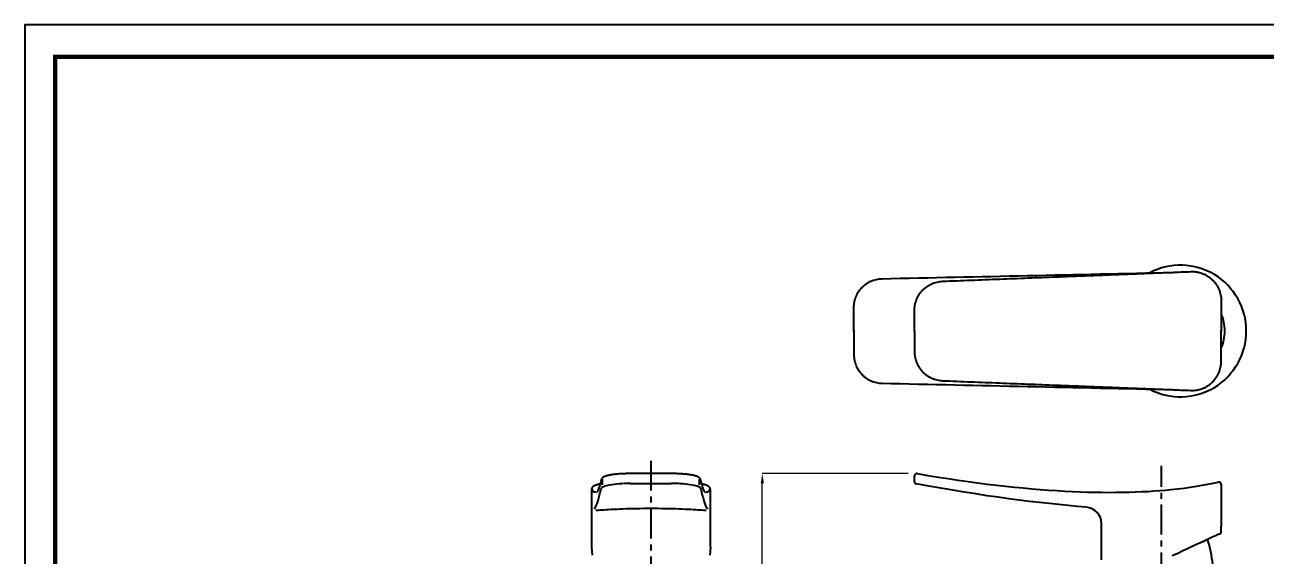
# Model space of a CAD drawing. Extents: x 0 to 790, y 0 to 579.
# Drawn here: x 0 to 518, y 357 to 579 of the extents above; entities that cross this region are included whole.
import ezdxf

# ---------------------------------------------------------------- set-up
doc = ezdxf.new("R2010")
doc.units = 0
doc.header["$LTSCALE"] = 10
doc.header["$MEASUREMENT"] = 0
doc.header["$PDMODE"] = 3
doc.header["$PDSIZE"] = -10
doc.linetypes.add('CENTER', pattern=[2, 1.25, -0.25, 0.25, -0.25])
doc.layers.get('0').update_dxf_attribs({"linetype": 'CONTINUOUS'})
doc.layers.get('DEFPOINTS').update_dxf_attribs({"linetype": 'CONTINUOUS'})
doc.layers.add('1', color=7, linetype='CONTINUOUS')
doc.styles.add('Daelim Dimension', font='')
doc.styles.get('Daelim Dimension').set_extended_font_data('NanumGothic')
doc.dimstyles.new('DEFAULT', dxfattribs={"dimscale": 2, "dimtxt": 2, "dimasz": 2, "dimexe": 0, "dimexo": 2, "dimgap": 1, "dimtad": 1, "dimdec": 1, "dimzin": 9, "dimdsep": 46, "dimtxsty": 'Daelim Dimension', "dimcen": 0.5, "dimclrd": 252, "dimclre": 252, "dimclrt": 3, "dimadec": 1, "dimazin": 0, "dimtfac": 1, "dimtdec": 1, "dimtix": 1, "dimtmove": 0, "dimatfit": 3, "dimfxl": 1, "dimtolj": 1, "dimtzin": 1, "dimlwd": 9, "dimlwe": 9, "dimarcsym": 0})

# ---------------------------------------------------------------- blocks, each defined once
blk = doc.blocks.new('*D6')
at = {"color": 5, "lineweight": 9, "ltscale": 0.5, "transparency": 16777216}
for p, q in [((369.22, 391.11), (308.27, 391.11)), ((308.27, 247.15), (308.27, 387.11)), ((446.06, 243.15), (308.27, 243.15))]:
    blk.add_line(p, q, dxfattribs=at)
at = {"color": 5, "ltscale": 0.5, "transparency": 16777216}
for points in [[(307.6, 387.11), (308.93, 387.11), (308.27, 391.11)], [(307.6, 247.15), (308.93, 247.15), (308.27, 243.15)]]:
    blk.add_solid(points, dxfattribs=at)
at = {"layer": 'DEFPOINTS', "color": 0, "ltscale": 0.5, "transparency": 16777216}
for p in [(308.27, 391.11), (373.22, 391.11), (450.06, 243.15)]:
    blk.add_point(p, dxfattribs=at)
at = {"color": 7, "ltscale": 0.5, "transparency": 16777216, "insert": (300.82, 317.13), "char_height": 10, "attachment_point": 5, "rotation": 90, "style": 'Daelim Dimension'}
blk.add_mtext('\\A1;148', dxfattribs=at)

msp = doc.modelspace()

# ---------------------------------------------------------------- linework, layer by layer
for p, q in [((500.06, 463.4), (500.06, 450.56)), ((371.86, 450.56), (371.86, 459.35)), ((371.86, 450.95), (371.86, 442.15)), ((500.06, 438.11), (500.06, 450.95)), ((270.31, 391.15), (253.11, 391.15)), ((371.86, 387.84), (371.86, 390.15)), ((236.87, 384.53), (236.87, 360.58)), ((241.38, 388.8), (241.38, 386.37)), ((253.11, 387.01), (270.31, 387.01)), ((282.04, 386.37), (282.04, 388.8)), ((286.56, 360.58), (286.56, 384.53)), ((500.06, 386.61), (500.06, 372.15)), ((450.06, 355.15), (450.06, 370.14)), ((500.06, 372.15), (500.06, 369.2)), ((500.06, 366.27), (500.06, 369.2)), ((499.08, 365.82), (500.06, 366.27)), ((236.88, 360.36), (237.15, 357.02)), ((286.55, 360.36), (286.27, 357.02))]:
    msp.add_line(p, q)
at = {"color": 1, "linetype": 'CENTER'}
for p, q in [((261.71, 396.53), (261.71, 201.22)), ((475.06, 345.65), (475.06, 394.39))]:
    msp.add_line(p, q, dxfattribs=at)
at = {"ltscale": 0.5}
msp.add_lwpolyline([(0, 0), (789.88, 0), (789.88, 578.76), (0, 578.76)], close=True, dxfattribs=at)
at = {"color": 5, "linetype": 'ByBlock', "lineweight": 200, "const_width": 1.82}
msp.add_lwpolyline([(12.7, 24.78), (777.1, 24.78), (777.1, 565.32), (12.7, 565.32)], close=True, dxfattribs=at)
for centre, radius, start, end in [((483.06, 450.75), 27.5, 0, 117.8625), ((483.06, 450.75), 18.5, 360, 22.8977), ((483.06, 450.75), 27.5, 242.1375, 0), ((483.06, 450.75), 18.5, 337.1023, 0), ((372.86, 390.15), 1, 80.212, 180), ((372.86, 387.84), 1, 180, 259.449), ((499.06, 386.61), 1, 0, 102.9342), ((443.06, 370.14), 7, 0, 85.4278), ((446.81, 348.15), 50, 5.739, 18.0174)]:
    msp.add_arc(centre, radius, start, end)
for centre, major_axis, ratio, start_param, end_param in [((241.92, 388.39), (-0.97, 0.243), 0.987349, 6.245055, 6.277724), ((281.5, 388.39), (-0.97, -0.243), 0.987349, 3.147594, 3.188196), ((249.07, 360.58), (12.2, 0), 0.466308, 3.141587, 3.180548), ((274.36, 360.58), (12.2, 0), 0.466308, 6.24423, 6.283191)]:
    msp.add_ellipse(centre, major_axis=major_axis, ratio=ratio, start_param=start_param, end_param=end_param)
for points, knots in [([(346.56, 460.61), (346.56, 461), (346.6, 461.78), (346.71, 462.55), (346.79, 462.98), (346.8, 463.03), (346.82, 463.13), (346.85, 463.27), (346.93, 463.6), (347.01, 463.88), (347.18, 464.43), (347.3, 464.8), (347.6, 465.51), (347.76, 465.86), (348.03, 466.38), (348.12, 466.54), (348.25, 466.76), (348.27, 466.8), (348.32, 466.88), (348.4, 467), (348.48, 467.13), (348.75, 467.53), (348.97, 467.84), (349.46, 468.44), (349.71, 468.73), (350.25, 469.28), (350.54, 469.55), (350.87, 469.83), (350.91, 469.86), (350.99, 469.92), (351.1, 470.02), (351.37, 470.22), (351.6, 470.39), (352.08, 470.72), (352.41, 470.93), (353.08, 471.3), (353.43, 471.47), (353.96, 471.7), (354.14, 471.77), (354.42, 471.88), (354.51, 471.91), (354.69, 471.97), (354.78, 472.01), (355.25, 472.15), (355.62, 472.25), (356.37, 472.42), (356.75, 472.48), (357.52, 472.57), (357.91, 472.6), (358.3, 472.61)], [0, 0, 0, 0, 0.0625, 0.125, 0.125, 0.132812, 0.132812, 0.140625, 0.15625, 0.1875, 0.1875, 0.25, 0.25, 0.3125, 0.3125, 0.34375, 0.34375, 0.351562, 0.351562, 0.359375, 0.375, 0.375, 0.4375, 0.4375, 0.5, 0.5, 0.5625, 0.5625, 0.570312, 0.570312, 0.578125, 0.59375, 0.625, 0.625, 0.6875, 0.6875, 0.75, 0.75, 0.78125, 0.78125, 0.796875, 0.796875, 0.8125, 0.8125, 0.875, 0.875, 0.9375, 0.9375, 1, 1, 1, 1]), ([(383.58, 471.55), (387.54, 471.7), (391.5, 471.85), (399.43, 472.16), (403.4, 472.32), (411.33, 472.63), (415.3, 472.78), (423.25, 473.09), (427.22, 473.25), (433.19, 473.48), (435.18, 473.56), (439.16, 473.71), (441.15, 473.79), (445.14, 473.94), (447.13, 474.02), (451.12, 474.18), (453.11, 474.26), (457.11, 474.41), (459.1, 474.49), (463.1, 474.64), (465.1, 474.72), (469.1, 474.88), (471.1, 474.96), (475.11, 475.11), (477.11, 475.19), (479.12, 475.27)], [0, 0, 0, 0, 0.125, 0.125, 0.25, 0.25, 0.375, 0.375, 0.5, 0.5, 0.5625, 0.5625, 0.625, 0.625, 0.6875, 0.6875, 0.75, 0.75, 0.8125, 0.8125, 0.875, 0.875, 0.9375, 0.9375, 1, 1, 1, 1]), ([(479.12, 475.27), (480.5, 475.32), (481.88, 475.38), (484.63, 475.48), (486.01, 475.54), (487.38, 475.59)], [0, 0, 0, 0, 0.5, 0.5, 1, 1, 1, 1]), ([(487.38, 475.59), (487.79, 475.61), (488.2, 475.6), (489.02, 475.55), (489.42, 475.51), (490.03, 475.41), (490.23, 475.37), (490.53, 475.3), (490.63, 475.28), (490.83, 475.23), (490.93, 475.21), (491.42, 475.07), (491.81, 474.95), (492.57, 474.66), (492.94, 474.5), (493.67, 474.14), (494.02, 473.94), (494.46, 473.66), (494.54, 473.61), (494.71, 473.49), (494.97, 473.32), (495.21, 473.14), (495.69, 472.76), (496, 472.49), (496.59, 471.93), (496.87, 471.64), (497.2, 471.25), (497.3, 471.13), (497.39, 471.01), (497.46, 470.93), (497.49, 470.89), (497.65, 470.68), (497.77, 470.52), (498.12, 470.01), (498.55, 469.32), (498.91, 468.58), (499.15, 468.02), (499.23, 467.83), (499.32, 467.58), (499.34, 467.53), (499.37, 467.44), (499.39, 467.39), (499.44, 467.24), (499.47, 467.14), (499.62, 466.65), (499.73, 466.25), (499.89, 465.45), (499.95, 465.04), (500.04, 464.23), (500.06, 463.82), (500.06, 463.4)], [0, 0, 0, 0, 0.0625, 0.0625, 0.125, 0.125, 0.15625, 0.15625, 0.171875, 0.171875, 0.1875, 0.1875, 0.25, 0.25, 0.3125, 0.3125, 0.375, 0.375, 0.390625, 0.390625, 0.40625, 0.4375, 0.4375, 0.5, 0.5, 0.5625, 0.5625, 0.578125, 0.585937, 0.585937, 0.59375, 0.59375, 0.625, 0.625, 0.6875, 0.75, 0.75, 0.78125, 0.78125, 0.789062, 0.789062, 0.796875, 0.796875, 0.8125, 0.8125, 0.875, 0.875, 0.9375, 0.9375, 1, 1, 1, 1]), ([(371.86, 459.35), (371.86, 459.75), (371.88, 460.14), (371.93, 460.73), (371.96, 460.93), (372, 461.22), (372.02, 461.32), (372.05, 461.51), (372.07, 461.61), (372.16, 462.09), (372.26, 462.47), (372.48, 463.22), (372.61, 463.58), (372.9, 464.3), (373.06, 464.66), (373.29, 465.09), (373.34, 465.18), (373.41, 465.31), (373.43, 465.35), (373.48, 465.44), (373.6, 465.65), (373.73, 465.86), (374.05, 466.35), (374.51, 466.97), (375.02, 467.56), (375.42, 467.98), (375.56, 468.11), (375.78, 468.31), (375.85, 468.38), (375.96, 468.48), (375.99, 468.51), (376.07, 468.57), (376.4, 468.86), (376.75, 469.13), (377.38, 469.57), (377.71, 469.78), (378.38, 470.16), (378.73, 470.33), (379.17, 470.53), (379.3, 470.59), (379.44, 470.65), (379.53, 470.68), (379.58, 470.7), (379.8, 470.79), (379.99, 470.86), (380.54, 471.04), (380.91, 471.15), (381.66, 471.32), (382.04, 471.39), (382.81, 471.5), (383.19, 471.53), (383.58, 471.55)], [0, 0, 0, 0, 0.0625, 0.0625, 0.09375, 0.09375, 0.109375, 0.109375, 0.125, 0.125, 0.1875, 0.1875, 0.25, 0.25, 0.3125, 0.3125, 0.328125, 0.328125, 0.335938, 0.335938, 0.34375, 0.375, 0.375, 0.4375, 0.5, 0.5, 0.53125, 0.53125, 0.546875, 0.546875, 0.554688, 0.554688, 0.5625, 0.625, 0.625, 0.6875, 0.6875, 0.75, 0.75, 0.765625, 0.773438, 0.773438, 0.78125, 0.78125, 0.8125, 0.8125, 0.875, 0.875, 0.9375, 0.9375, 1, 1, 1, 1]), ([(487.38, 425.92), (487.79, 425.9), (488.2, 425.91), (489.02, 425.96), (489.42, 426), (490.03, 426.1), (490.23, 426.14), (490.53, 426.2), (490.63, 426.23), (490.83, 426.28), (490.93, 426.3), (491.42, 426.43), (491.81, 426.56), (492.57, 426.85), (492.94, 427.01), (493.67, 427.37), (494.02, 427.57), (494.46, 427.85), (494.54, 427.9), (494.71, 428.02), (494.97, 428.19), (495.21, 428.37), (495.69, 428.75), (496, 429.01), (496.59, 429.58), (496.87, 429.87), (497.2, 430.26), (497.3, 430.38), (497.39, 430.5), (497.46, 430.58), (497.49, 430.62), (497.65, 430.83), (497.77, 430.99), (498.12, 431.5), (498.55, 432.19), (498.91, 432.93), (499.15, 433.49), (499.23, 433.68), (499.32, 433.93), (499.34, 433.97), (499.37, 434.07), (499.39, 434.12), (499.44, 434.27), (499.47, 434.37), (499.62, 434.86), (499.73, 435.26), (499.89, 436.06), (499.95, 436.46), (500.04, 437.28), (500.06, 437.69), (500.06, 438.11)], [0, 0, 0, 0, 0.0625, 0.0625, 0.125, 0.125, 0.15625, 0.15625, 0.171875, 0.171875, 0.1875, 0.1875, 0.25, 0.25, 0.3125, 0.3125, 0.375, 0.375, 0.390625, 0.390625, 0.40625, 0.4375, 0.4375, 0.5, 0.5, 0.5625, 0.5625, 0.578125, 0.585937, 0.585937, 0.59375, 0.59375, 0.625, 0.625, 0.6875, 0.75, 0.75, 0.78125, 0.78125, 0.789062, 0.789062, 0.796875, 0.796875, 0.8125, 0.8125, 0.875, 0.875, 0.9375, 0.9375, 1, 1, 1, 1]), ([(479.12, 426.24), (480.5, 426.19), (481.88, 426.13), (484.63, 426.03), (486.01, 425.97), (487.38, 425.92)], [0, 0, 0, 0, 0.5, 0.5, 1, 1, 1, 1]), ([(253.11, 391.15), (252.87, 391.15), (252.3, 391.14), (251.38, 391.12), (250.36, 391.09), (249.36, 391.04), (248.39, 390.97), (247.46, 390.89), (246.58, 390.8), (245.75, 390.7), (244.99, 390.58), (244.3, 390.45), (243.66, 390.31), (243.08, 390.16), (242.55, 389.98), (242.06, 389.78), (241.68, 389.57), (241.38, 389.33), (241.18, 389.09), (241.04, 388.86), (241, 388.71), (240.99, 388.66)], [0, 0, 0, 0, 0.039911, 0.097467, 0.155524, 0.2139, 0.272378, 0.330705, 0.388732, 0.446396, 0.503727, 0.56007, 0.617658, 0.676836, 0.738099, 0.802384, 0.871527, 0.915305, 0.952241, 0.985468, 1, 1, 1, 1]), ([(282.44, 388.67), (282.44, 388.67), (282.42, 388.78), (282.31, 388.97), (282.14, 389.22), (281.92, 389.43), (281.63, 389.63), (281.25, 389.83), (280.77, 390.02), (280.2, 390.2), (279.58, 390.35), (278.89, 390.5), (278.16, 390.62), (277.37, 390.74), (276.54, 390.84), (275.66, 390.92), (274.72, 391), (273.75, 391.06), (272.74, 391.1), (271.71, 391.13), (270.9, 391.15), (270.43, 391.15), (270.31, 391.15)], [0, 0, 0, 0, 0.001369, 0.033246, 0.066614, 0.104067, 0.14928, 0.207197, 0.277172, 0.336712, 0.399479, 0.459699, 0.518117, 0.57452, 0.63124, 0.688434, 0.746144, 0.804302, 0.862763, 0.921317, 0.97969, 1, 1, 1, 1]), ([(240.45, 386.78), (240.26, 386.74), (239.86, 386.64), (239.29, 386.48), (238.74, 386.31), (238.24, 386.11), (237.82, 385.89), (237.49, 385.67), (237.25, 385.44), (237.07, 385.19), (236.94, 384.9), (236.89, 384.67), (236.9, 384.54), (236.9, 384.52)], [0, 0, 0, 0, 0.096656, 0.213952, 0.335034, 0.461177, 0.595016, 0.708479, 0.790655, 0.861681, 0.926507, 0.988571, 1, 1, 1, 1]), ([(238.7, 383.56), (238.48, 383.34), (238.26, 383.25), (237.83, 383.38), (237.62, 383.59), (237.41, 384), (237.39, 384.02), (237.38, 384.04)], [0, 0, 0, 0, 0.500595, 0.500595, 0.976683, 0.976683, 1, 1, 1, 1]), ([(238.09, 376.27), (238.92, 377.42), (239.74, 379.96), (240.68, 383.83), (240.8, 384.36), (240.92, 384.91)], [0, 0, 0, 0, 0.867686, 0.867686, 1, 1, 1, 1]), ([(240.95, 388.63), (240.88, 388.33), (240.71, 387.68), (240.45, 386.76), (240.19, 385.89), (239.93, 385.14), (239.7, 384.54), (239.49, 384.07), (239.32, 383.72), (239.17, 383.47), (239.05, 383.31), (238.99, 383.24), (238.97, 383.23), (238.97, 383.23)], [0, 0, 0, 0, 0.096507, 0.217354, 0.33423, 0.447229, 0.556343, 0.648215, 0.733725, 0.812854, 0.88563, 0.952539, 1, 1, 1, 1]), ([(253.11, 387.01), (251.52, 387.01), (249.91, 386.95), (246.95, 386.72), (245.6, 386.56), (243.33, 386.14), (242.44, 385.9), (241.3, 385.4), (240.99, 385.16), (240.92, 384.91)], [0, 0, 0, 0, 0.256254, 0.256254, 0.513591, 0.513591, 0.770928, 0.770928, 1, 1, 1, 1]), ([(282.5, 384.91), (282.44, 385.15), (282.13, 385.4), (280.99, 385.89), (280.09, 386.14), (277.85, 386.55), (276.49, 386.72), (274.28, 386.89), (273.49, 386.94), (271.92, 387), (271.13, 387.01), (270.32, 387.01), (270.31, 387.01), (270.31, 387.01)], [0, 0, 0, 0, 0.228939, 0.228939, 0.485845, 0.485845, 0.742751, 0.742751, 0.871204, 0.871204, 0.999657, 0.999657, 1, 1, 1, 1]), ([(284.45, 383.23), (284.45, 383.23), (284.44, 383.24), (284.38, 383.3), (284.27, 383.44), (284.13, 383.67), (283.96, 384), (283.77, 384.43), (283.56, 384.97), (283.32, 385.63), (283.08, 386.4), (282.82, 387.3), (282.62, 388.05), (282.5, 388.52), (282.47, 388.63)], [0, 0, 0, 0, 0.040263, 0.10613, 0.176678, 0.253372, 0.336621, 0.426472, 0.52296, 0.62634, 0.736592, 0.848391, 0.963837, 1, 1, 1, 1]), ([(282.5, 384.91), (282.62, 384.36), (282.75, 383.83), (283.28, 381.63), (283.69, 380.15), (284.51, 377.76), (284.92, 376.84), (285.33, 376.27)], [0, 0, 0, 0, 0.132736, 0.132736, 0.569151, 0.569151, 1, 1, 1, 1]), ([(286.52, 384.52), (286.52, 384.54), (286.54, 384.67), (286.48, 384.91), (286.36, 385.19), (286.19, 385.42), (285.97, 385.63), (285.69, 385.84), (285.32, 386.04), (284.86, 386.24), (284.32, 386.43), (283.71, 386.6), (283.24, 386.72), (282.99, 386.78), (282.97, 386.78)], [0, 0, 0, 0, 0.010936, 0.074987, 0.138427, 0.205517, 0.281712, 0.374979, 0.495996, 0.623832, 0.744178, 0.871069, 0.992683, 1, 1, 1, 1]), ([(286.04, 384.04), (286.02, 384.01), (286.01, 383.99), (285.79, 383.57), (285.58, 383.37), (285.15, 383.26), (284.94, 383.35), (284.73, 383.56)], [0, 0, 0, 0, 0.032184, 0.032184, 0.508485, 0.508485, 1, 1, 1, 1]), ([(238.67, 375.8), (239.31, 375.86), (240.17, 375.93), (242.34, 376.07), (243.62, 376.15), (246.54, 376.3), (248.2, 376.37), (251.73, 376.5), (253.64, 376.55), (257.61, 376.62), (259.64, 376.64), (263.77, 376.64), (265.82, 376.62), (269.78, 376.55), (271.7, 376.5), (275.24, 376.37), (276.9, 376.3), (279.82, 376.15), (281.1, 376.07), (283.27, 375.92), (284.13, 375.86), (284.77, 375.8)], [0, 0, 0, 0, 0.099692, 0.099692, 0.199771, 0.199771, 0.29985, 0.29985, 0.39993, 0.39993, 0.500009, 0.500009, 0.600089, 0.600089, 0.700168, 0.700168, 0.800247, 0.800247, 0.900327, 0.900327, 1, 1, 1, 1]), ([(499.09, 365.82), (499.09, 365.82), (499, 365.78), (498.84, 365.7), (498.68, 365.63), (498.44, 365.52), (498.13, 365.37), (497.51, 365.08), (496.64, 364.68), (495.52, 364.16), (495.14, 363.98), (494.74, 363.79), (494.33, 363.6), (490.75, 361.93), (485.75, 359.6), (479.64, 356.75)], [0, 0, 0, 0, 0.212568, 0.212568, 0.212568, 0.425136, 0.425136, 0.425136, 0.850272, 0.850272, 0.850272, 1, 1, 1, 2.281892, 2.281892, 2.281892, 2.281892])]:
    msp.add_open_spline(points, degree=3, knots=knots)
for points in [[(358.3, 472.61), (398.84, 473.49), (439.38, 474.38), (479.92, 475.26)], [(346.56, 450.56), (346.56, 453.91), (346.56, 457.26), (346.56, 460.61)], [(346.56, 450.95), (346.56, 447.6), (346.56, 444.25), (346.56, 440.9)], [(373.03, 391.14), (420.23, 382.99), (454.81, 382.05), (479.06, 384.46)], [(236.87, 384.52), (236.87, 384.52), (236.87, 384.53), (236.87, 384.53)], [(237.38, 384.04), (237.26, 384.28), (237.14, 384.59), (237.02, 384.97)], [(237.09, 385.21), (237.12, 385.2), (237.14, 385.18), (237.17, 385.16)], [(286.4, 384.98), (286.28, 384.59), (286.16, 384.28), (286.04, 384.04)], [(443.62, 377.12), (424.05, 378.68), (400.56, 381.67), (372.67, 386.86)], [(479.06, 384.46), (486.64, 385.21), (493.2, 386.3), (498.83, 387.59)]]:
    msp.add_open_spline(points, degree=3)
at = {"layer": '1'}
for points, knots in [([(346.56, 440.9), (346.56, 440.51), (346.6, 439.73), (346.71, 438.96), (346.79, 438.53), (346.8, 438.48), (346.82, 438.38), (346.85, 438.24), (346.93, 437.91), (347.01, 437.63), (347.18, 437.07), (347.3, 436.71), (347.6, 436), (347.76, 435.65), (348.03, 435.13), (348.12, 434.96), (348.25, 434.75), (348.27, 434.71), (348.32, 434.63), (348.4, 434.5), (348.48, 434.38), (348.75, 433.98), (348.97, 433.66), (349.46, 433.06), (349.71, 432.78), (350.25, 432.23), (350.54, 431.96), (350.87, 431.68), (350.91, 431.65), (350.99, 431.59), (351.1, 431.49), (351.37, 431.28), (351.6, 431.11), (352.08, 430.79), (352.41, 430.58), (353.08, 430.21), (353.43, 430.04), (353.96, 429.81), (354.14, 429.74), (354.42, 429.63), (354.51, 429.6), (354.69, 429.53), (354.78, 429.5), (355.25, 429.36), (355.62, 429.25), (356.37, 429.09), (356.75, 429.03), (357.52, 428.93), (357.91, 428.91), (358.3, 428.9)], [0, 0, 0, 0, 0.0625, 0.125, 0.125, 0.132812, 0.132812, 0.140625, 0.15625, 0.1875, 0.1875, 0.25, 0.25, 0.3125, 0.3125, 0.34375, 0.34375, 0.351562, 0.351562, 0.359375, 0.375, 0.375, 0.4375, 0.4375, 0.5, 0.5, 0.5625, 0.5625, 0.570312, 0.570312, 0.578125, 0.59375, 0.625, 0.625, 0.6875, 0.6875, 0.75, 0.75, 0.78125, 0.78125, 0.796875, 0.796875, 0.8125, 0.8125, 0.875, 0.875, 0.9375, 0.9375, 1, 1, 1, 1]), ([(371.86, 442.15), (371.86, 441.76), (371.88, 441.37), (371.93, 440.78), (371.96, 440.58), (372, 440.29), (372.02, 440.19), (372.05, 440), (372.07, 439.9), (372.16, 439.42), (372.26, 439.04), (372.48, 438.29), (372.61, 437.93), (372.9, 437.21), (373.06, 436.85), (373.29, 436.42), (373.34, 436.33), (373.41, 436.2), (373.43, 436.16), (373.48, 436.07), (373.6, 435.86), (373.73, 435.65), (374.05, 435.16), (374.51, 434.53), (375.02, 433.95), (375.42, 433.53), (375.56, 433.4), (375.78, 433.2), (375.85, 433.13), (375.96, 433.03), (375.99, 433), (376.07, 432.93), (376.4, 432.65), (376.75, 432.38), (377.38, 431.94), (377.71, 431.73), (378.38, 431.35), (378.73, 431.17), (379.17, 430.98), (379.3, 430.92), (379.44, 430.86), (379.53, 430.83), (379.58, 430.81), (379.8, 430.72), (379.99, 430.65), (380.54, 430.47), (380.91, 430.36), (381.66, 430.19), (382.04, 430.12), (382.81, 430.01), (383.19, 429.98), (383.58, 429.96)], [0, 0, 0, 0, 0.0625, 0.0625, 0.09375, 0.09375, 0.109375, 0.109375, 0.125, 0.125, 0.1875, 0.1875, 0.25, 0.25, 0.3125, 0.3125, 0.328125, 0.328125, 0.335938, 0.335938, 0.34375, 0.375, 0.375, 0.4375, 0.5, 0.5, 0.53125, 0.53125, 0.546875, 0.546875, 0.554688, 0.554688, 0.5625, 0.625, 0.625, 0.6875, 0.6875, 0.75, 0.75, 0.765625, 0.773438, 0.773438, 0.78125, 0.78125, 0.8125, 0.8125, 0.875, 0.875, 0.9375, 0.9375, 1, 1, 1, 1]), ([(383.58, 429.96), (387.54, 429.81), (391.5, 429.66), (399.43, 429.35), (403.4, 429.19), (411.33, 428.88), (415.3, 428.73), (423.25, 428.42), (427.22, 428.26), (433.19, 428.03), (435.18, 427.95), (439.16, 427.8), (441.15, 427.72), (445.14, 427.57), (447.13, 427.49), (451.12, 427.33), (453.11, 427.25), (457.11, 427.1), (459.1, 427.02), (463.1, 426.86), (465.1, 426.79), (469.1, 426.63), (471.1, 426.55), (475.11, 426.4), (477.11, 426.32), (479.12, 426.24)], [0, 0, 0, 0, 0.125, 0.125, 0.25, 0.25, 0.375, 0.375, 0.5, 0.5, 0.5625, 0.5625, 0.625, 0.625, 0.6875, 0.6875, 0.75, 0.75, 0.8125, 0.8125, 0.875, 0.875, 0.9375, 0.9375, 1, 1, 1, 1])]:
    msp.add_open_spline(points, degree=3, knots=knots, dxfattribs=at)
msp.add_open_spline([(358.3, 428.9), (398.84, 428.02), (439.38, 427.13), (479.92, 426.25)], degree=3, dxfattribs=at)

# ---------------------------------------------------------------- dimensions: what is measured, and where the dimension line sits
at = {"color": 5, "ltscale": 0.5}
dim = msp.add_linear_dim(base=(308.27, 391.11), p1=(450.06, 243.15), p2=(373.22, 391.11), angle=90, dimstyle='DEFAULT', override={"dimtxt": 5, "dimclrd": 5, "dimclre": 5, "dimclrt": 7}, dxfattribs=at)
dim.commit()
dim.dimension.update_dxf_attribs({"geometry": '*D6', "text_midpoint": (300.82, 317.13)})

doc.saveas('drawing.dxf')
